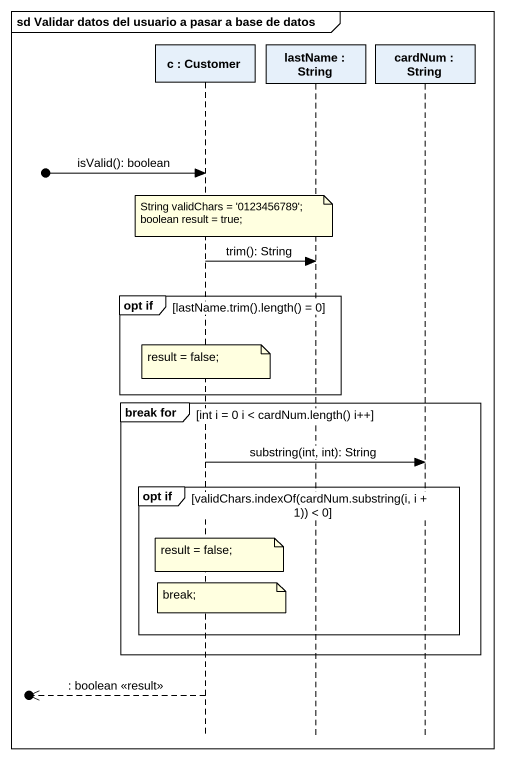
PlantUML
@startuml
mainframe sd Validar datos del usuario a pasar a base de datos
hide footbox
participant "c : Customer" as c
participant "lastName : String" as lastName
participant "cardNum : String" as cardNum

[o-> c : isValid(): boolean
note over c
  String validChars = '0123456789';
  boolean result = true;
end note
c -> lastName : trim(): String
group opt if [lastName.trim().length() = 0]
  note over c : result = false;
end
group break for [int i = 0 i < cardNum.length() i++]
  c -> cardNum : substring(int, int): String
  group opt if [validChars.indexOf(cardNum.substring(i, i + 1)) < 0]
    note over c : result = false;
    note over c : break;
  end
end
[o<<-- c : : boolean <<result>>
@enduml
